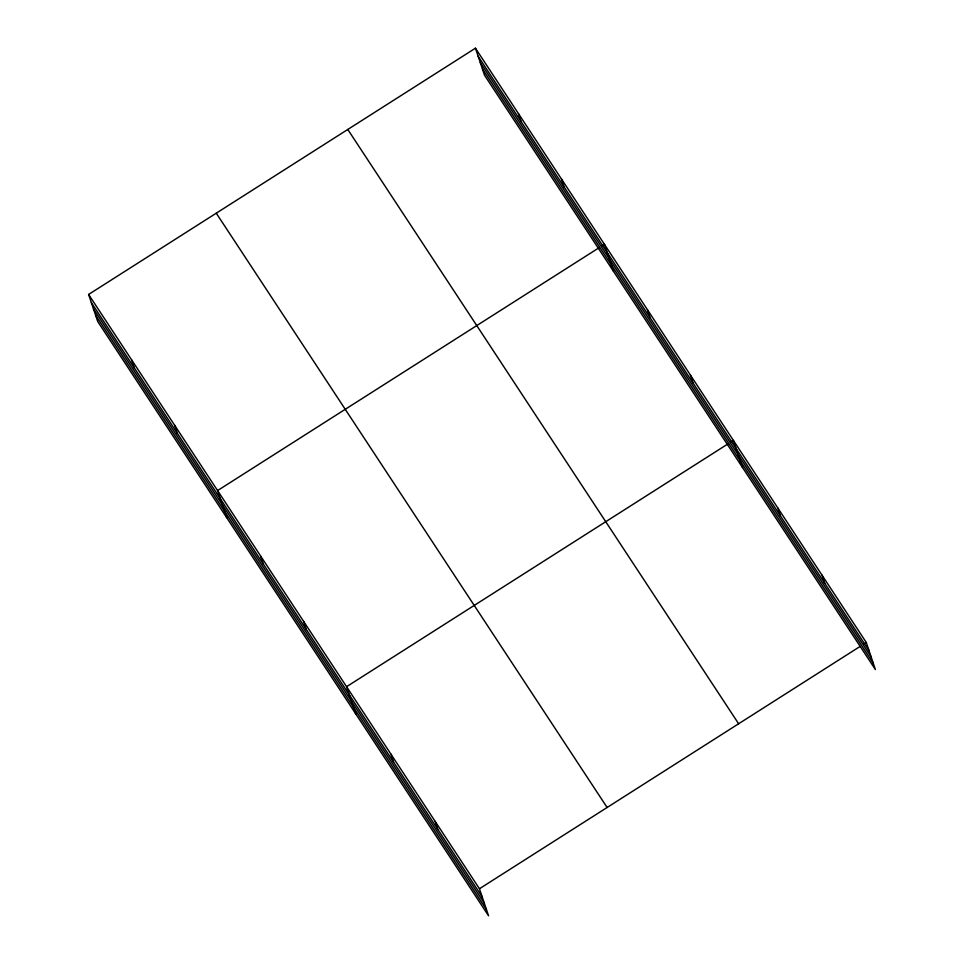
<?xml version="1.0" encoding="UTF-8"?>
<svg xmlns="http://www.w3.org/2000/svg" width="964" height="964" viewBox="0 0 964 964"><rect width="100%" height="100%" fill="white"/><g stroke="black" fill="none" stroke-linecap="round" stroke-linejoin="round"><path stroke-width="1.45" d="M88.604 294.454L479.457 888.748L488.555 915.8L97.713 321.506L88.604 294.454L475.445 48.2L866.287 642.494L875.396 669.546L484.543 75.252L475.445 48.2M599.415 247.507L217.587 490.568L226.685 517.62M601.922 245.916L604.428 244.314L613.526 271.366M728.398 443.621L346.57 686.693L355.668 713.734M730.893 442.03L733.399 440.44L742.509 467.492M479.457 888.748L860.033 646.483M863.78 644.085L866.287 642.494M478.168 56.298L869.01 650.592M480.277 62.552L871.119 656.846M482.446 68.998L873.288 663.292M347.787 129.465L738.629 723.759M216.261 213.189L607.115 807.483M91.327 302.551L482.181 896.845M93.436 308.805L484.277 903.099M95.605 315.252L486.446 909.546M821.991 575.147L824.714 583.232M777.695 507.787L780.418 515.885M690.405 375.068L693.128 383.154M647.41 309.685L650.134 317.783M561.434 178.943L564.157 187.04M518.439 113.571L521.163 121.669M435.162 821.4L437.885 829.486M390.866 754.041L393.589 762.138M303.576 621.322L306.299 629.408M260.581 555.939L263.305 564.036M174.592 425.196L177.316 433.294M131.598 359.825L134.321 367.923"/></g></svg>
